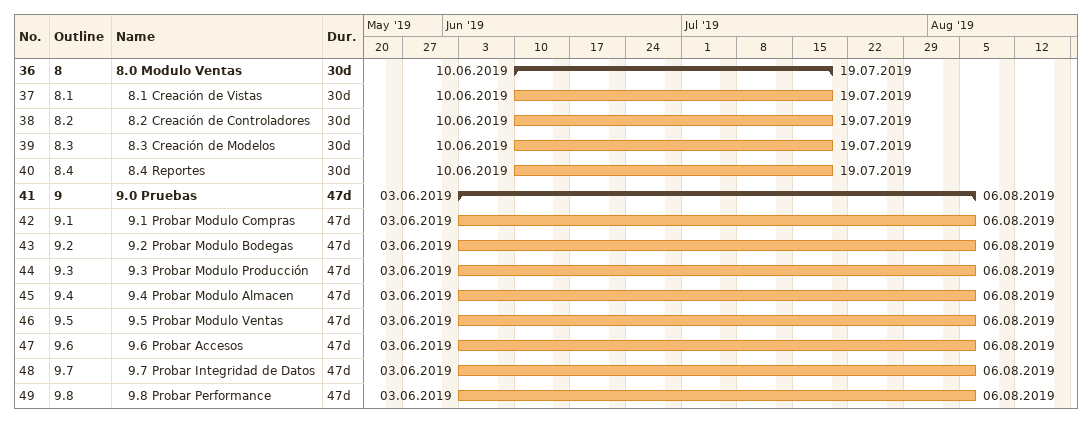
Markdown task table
| ID | WBS | Task | Duration | Start | Finish |
|---|---|---|---|---|---|
| 36 | 8 | **8.0 Modulo Ventas** | 30d | 2019-06-10 | 2019-07-19 |
| 37 | 8.1 | 8.1 Creación de Vistas | 30d | 2019-06-10 | 2019-07-19 |
| 38 | 8.2 | 8.2 Creación de Controladores | 30d | 2019-06-10 | 2019-07-19 |
| 39 | 8.3 | 8.3 Creación de Modelos | 30d | 2019-06-10 | 2019-07-19 |
| 40 | 8.4 | 8.4 Reportes | 30d | 2019-06-10 | 2019-07-19 |
| 41 | 9 | **9.0 Pruebas** | 47d | 2019-06-03 | 2019-08-06 |
| 42 | 9.1 | 9.1 Probar Modulo Compras | 47d | 2019-06-03 | 2019-08-06 |
| 43 | 9.2 | 9.2 Probar Modulo Bodegas | 47d | 2019-06-03 | 2019-08-06 |
| 44 | 9.3 | 9.3 Probar Modulo Producción | 47d | 2019-06-03 | 2019-08-06 |
| 45 | 9.4 | 9.4 Probar Modulo Almacen | 47d | 2019-06-03 | 2019-08-06 |
| 46 | 9.5 | 9.5 Probar Modulo Ventas | 47d | 2019-06-03 | 2019-08-06 |
| 47 | 9.6 | 9.6 Probar Accesos | 47d | 2019-06-03 | 2019-08-06 |
| 48 | 9.7 | 9.7 Probar Integridad de Datos | 47d | 2019-06-03 | 2019-08-06 |
| 49 | 9.8 | 9.8 Probar Performance | 47d | 2019-06-03 | 2019-08-06 |
